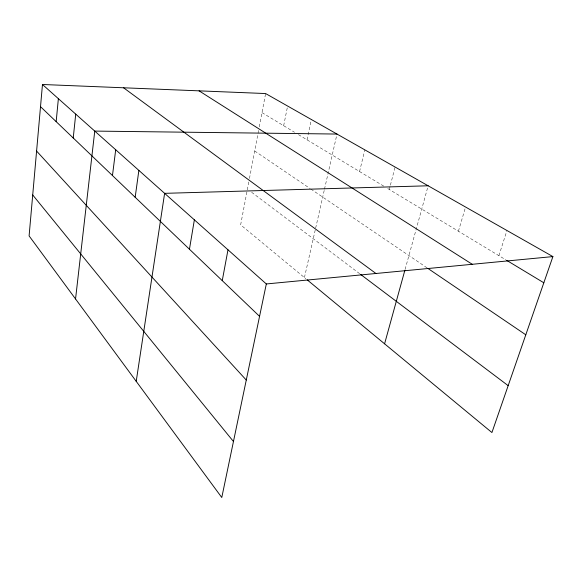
<?xml version="1.0" encoding="UTF-8"?>
<svg xmlns="http://www.w3.org/2000/svg" width="582" height="582" viewBox="0 0 582 582"><rect width="100%" height="100%" fill="white"/><g stroke="black" fill="none" stroke-linecap="round" stroke-linejoin="round"><path stroke-width="0.44" stroke-dasharray="2.91 2.18" d="M248.79 182.013L240.642 224.841L305.805 278.705M249.467 178.47L257.913 134.035M258.081 133.14L258.59 130.463M259.274 126.898L265.61 93.549M283.66 125.712L287.617 106.04M307.012 139.804L311.341 119.506M304.437 277.57L315.466 228.973M315.662 228.093L324.283 190.081M324.487 189.201L336.993 134.056M359.567 171.537L364.812 149.843M389.293 189.485L390.187 186.029M390.406 185.171L395.083 167.027M405.116 269.371L428.156 185.789M458.412 231.214L465.578 207.032M498.898 255.658L506.944 230.508M261.987 112.624L294.557 132.289M298.45 134.638L383.96 186.269M387.772 188.568L505.867 259.87M254.69 150.978L310.133 188.568M310.875 189.07L426.897 267.742M251.657 192.286L359.771 273.78"/><path stroke-width="0.87" d="M42.471 84.492L29.1 235.906L221.778 497.508L266.316 283.958L42.471 84.492L265.61 93.549L552.9 256.589L491.921 432.535L307.172 279.833M56.163 121.653L58.375 98.664M73.23 137.992L75.733 114.13M75.551 298.973L94.757 131.088L336.993 134.056M112.472 175.546L115.702 149.749M135.17 197.276L138.865 170.388M136.217 381.341L164.619 193.34L428.156 185.789M189.448 249.234L194.366 219.843M222.251 280.633L227.991 249.809M384.586 343.817L404.876 270.237M266.316 283.958L552.9 256.589M506.646 260.336L543.821 282.779M199.08 90.85L472.249 264.286M427.646 268.251L525.793 334.796M123.58 87.787L375.936 273.489M360.498 274.333L508.173 385.648M40.514 106.666L259.557 316.353M36.593 151.073L246.273 380.046M32.716 194.977L233.455 441.512"/></g></svg>
